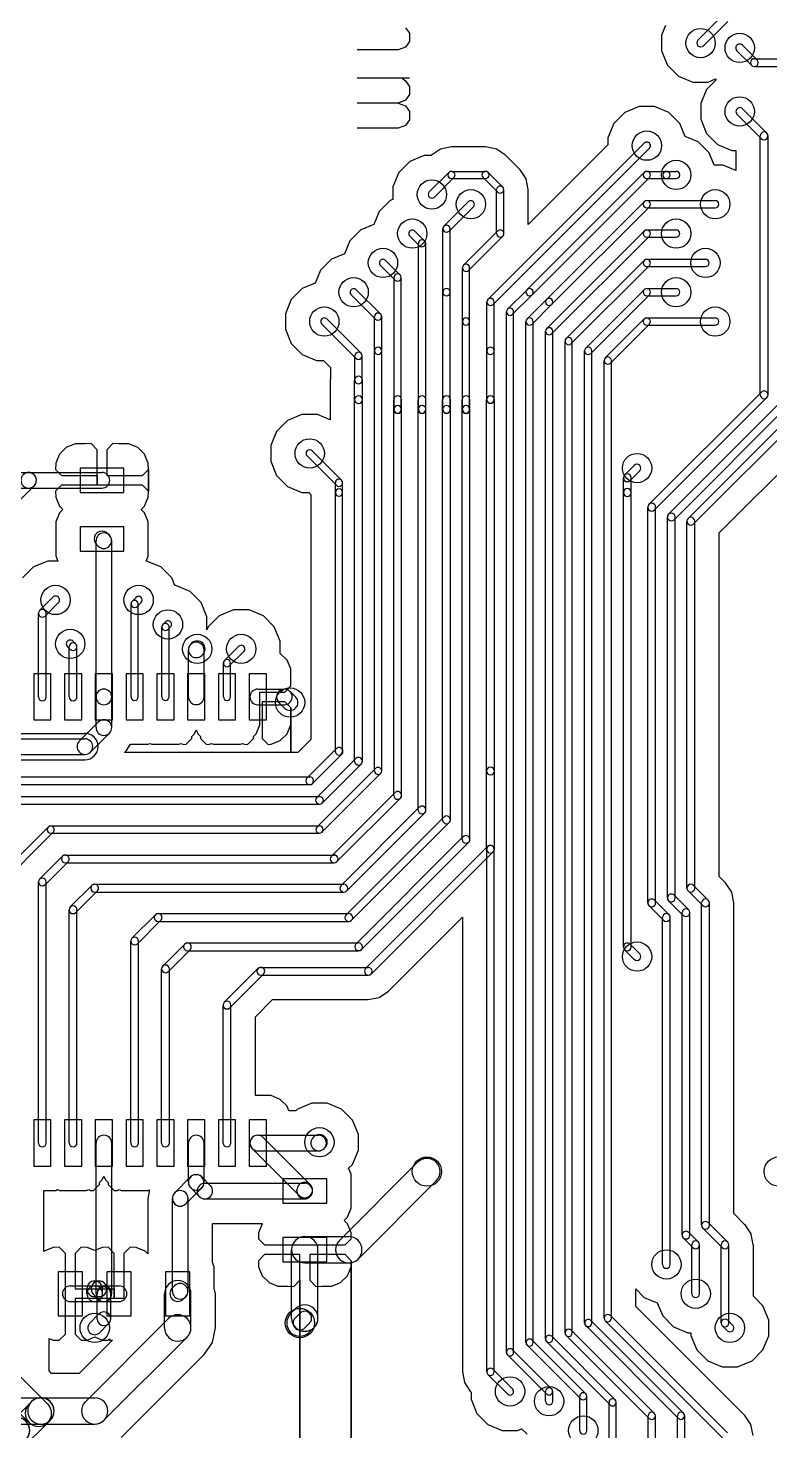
# Model space of a CAD drawing. Extents: x -29274 to 69862, y 24345 to 162744.
# Drawn here: x 7468 to 15060, y 36016 to 50374 of the extents above; entities that cross this region are included whole.
import ezdxf

# ---------------------------------------------------------------- set-up
doc = ezdxf.new("R2010")
doc.units = 0
doc.layers.add('BLACK', color=1, linetype='CONTINUOUS')

msp = doc.modelspace()

# ---------------------------------------------------------------- linework, layer by layer
at = {"layer": 'BLACK'}
for p, q in [((13992, 50400), (13951, 50300)), ((13992, 50400), (13951, 50300)), ((14571, 50498), (14322, 50249)), ((14628, 50441), (14379, 50192)), ((11332, 50377), (11371, 50320)), ((11371, 50320), (11371, 50235)), ((13951, 50300), (13951, 50141)), ((13951, 50300), (13951, 50141)), ((11256, 50149), (10837, 50149)), ((11332, 50177), (11256, 50149)), ((11371, 50235), (11332, 50177)), ((13951, 50141), (14012, 49994)), ((13951, 50141), (14012, 49994)), ((14872, 49992), (14722, 50142)), ((14928, 50048), (14778, 50198)), ((14012, 49994), (14124, 49882)), ((14012, 49994), (14124, 49882)), ((14900, 50060), (15400, 50060)), ((14900, 49980), (15400, 49980)), ((10837, 49863), (11371, 49863)), ((11294, 49863), (11332, 49835)), ((11332, 49835), (11371, 49777)), ((14124, 49882), (14270, 49821)), ((14124, 49882), (14270, 49821)), ((14511, 49845), (14412, 49746)), ((14511, 49845), (14412, 49746)), ((14429, 49821), (14503, 49853)), ((14429, 49821), (14503, 49853)), ((14503, 49853), (14511, 49845)), ((14503, 49853), (14511, 49845)), ((11371, 49692), (11332, 49635)), ((11371, 49777), (11371, 49692)), ((14270, 49821), (14429, 49821)), ((14270, 49821), (14429, 49821)), ((14412, 49746), (14351, 49600)), ((14412, 49746), (14351, 49600)), ((11256, 49606), (10837, 49606)), ((11332, 49635), (11256, 49606)), ((11256, 49606), (11332, 49577)), ((11332, 49577), (11371, 49520)), ((13721, 49569), (13574, 49508)), ((13721, 49569), (13574, 49508)), ((13880, 49569), (13721, 49569)), ((13880, 49569), (13721, 49569)), ((14026, 49508), (13880, 49569)), ((14026, 49508), (13880, 49569)), ((14351, 49600), (14351, 49441)), ((14351, 49600), (14351, 49441)), ((15028, 49299), (14779, 49548)), ((11371, 49435), (11332, 49377)), ((11371, 49520), (11371, 49435)), ((13462, 49396), (13401, 49250)), ((13462, 49396), (13401, 49250)), ((13574, 49508), (13462, 49396)), ((13574, 49508), (13462, 49396)), ((14138, 49396), (14026, 49508)), ((14138, 49396), (14026, 49508)), ((14192, 49264), (14138, 49396)), ((14192, 49264), (14138, 49396)), ((14351, 49441), (14412, 49294)), ((14351, 49441), (14412, 49294)), ((14971, 49242), (14722, 49491)), ((11256, 49349), (10837, 49349)), ((11332, 49377), (11256, 49349)), ((13401, 49250), (13401, 49177)), ((13401, 49250), (13401, 49177)), ((14326, 49208), (14192, 49264)), ((14326, 49208), (14192, 49264)), ((14412, 49294), (14524, 49182)), ((14412, 49294), (14524, 49182)), ((14960, 46620), (14960, 49270)), ((15040, 46620), (15040, 49270)), ((11690, 49135), (11597, 49073)), ((11690, 49135), (11597, 49073)), ((11800, 49157), (11690, 49135)), ((11800, 49157), (11690, 49135)), ((12150, 49157), (11800, 49157)), ((12150, 49157), (11800, 49157)), ((12260, 49135), (12150, 49157)), ((12260, 49135), (12150, 49157)), ((12174, 47596), (13774, 49196)), ((12226, 47544), (13826, 49144)), ((12353, 49073), (12260, 49135)), ((12353, 49073), (12260, 49135)), ((13401, 49177), (12587, 48363)), ((13401, 49177), (12587, 48363)), ((14438, 49096), (14326, 49208)), ((14438, 49096), (14326, 49208)), ((14524, 49182), (14670, 49121)), ((14524, 49182), (14670, 49121)), ((14670, 49121), (14710, 49121)), ((14670, 49121), (14710, 49121)), ((14710, 49121), (14710, 48915)), ((14710, 49121), (14710, 48915)), ((11374, 49008), (11262, 48896)), ((11374, 49008), (11262, 48896)), ((11521, 49069), (11374, 49008)), ((11521, 49069), (11374, 49008)), ((11593, 49069), (11521, 49069)), ((11593, 49069), (11521, 49069)), ((11596, 49072), (11593, 49069)), ((11596, 49072), (11593, 49069)), ((11597, 49073), (11596, 49073)), ((11596, 49073), (11596, 49072)), ((11597, 49073), (11596, 49073)), ((11596, 49073), (11596, 49072)), ((12503, 48923), (12353, 49073)), ((12503, 48923), (12353, 49073)), ((14490, 48969), (14438, 49096)), ((14490, 48969), (14438, 49096)), ((14580, 48969), (14490, 48969)), ((14580, 48969), (14490, 48969)), ((14710, 48915), (14580, 48969)), ((14710, 48915), (14580, 48969)), ((11262, 48896), (11201, 48750)), ((11262, 48896), (11201, 48750)), ((11574, 48696), (11774, 48896)), ((11626, 48644), (11826, 48844)), ((11800, 48907), (12150, 48907)), ((11800, 48833), (12150, 48833)), ((12124, 48844), (12274, 48694)), ((12176, 48896), (12326, 48746)), ((12565, 48830), (12503, 48923)), ((12565, 48830), (12503, 48923)), ((12587, 48720), (12565, 48830)), ((12587, 48720), (12565, 48830)), ((13773, 48896), (12574, 47697)), ((13826, 48843), (12627, 47644)), ((13800, 48907), (14000, 48907)), ((13800, 48833), (14000, 48833)), ((14000, 48907), (14100, 48907)), ((14000, 48833), (14100, 48833)), ((11201, 48750), (11201, 48620)), ((11201, 48750), (11201, 48620)), ((12263, 48270), (12263, 48720)), ((12337, 48270), (12337, 48720)), ((12587, 48363), (12587, 48720)), ((12587, 48363), (12587, 48720)), ((11174, 48608), (11062, 48496)), ((11174, 48608), (11062, 48496)), ((11201, 48620), (11174, 48608)), ((11201, 48620), (11174, 48608)), ((11724, 48347), (11973, 48596)), ((11777, 48294), (12026, 48543)), ((13774, 48596), (12774, 47596)), ((13826, 48544), (12826, 47544)), ((13800, 48607), (14500, 48607)), ((13800, 48533), (14500, 48533)), ((11062, 48496), (11006, 48363)), ((11062, 48496), (11006, 48363)), ((10874, 48308), (10762, 48196)), ((10874, 48308), (10762, 48196)), ((11006, 48363), (10874, 48308)), ((11006, 48363), (10874, 48308)), ((11473, 48144), (11374, 48243)), ((11526, 48197), (11427, 48296)), ((11713, 47670), (11713, 48320)), ((11787, 47670), (11787, 48320)), ((11924, 47947), (12273, 48296)), ((11977, 47894), (12326, 48243)), ((13774, 48296), (12774, 47296)), ((13826, 48244), (12826, 47244)), ((13800, 48307), (14100, 48307)), ((10762, 48196), (10706, 48063)), ((10762, 48196), (10706, 48063)), ((11463, 46470), (11463, 48170)), ((11537, 46470), (11537, 48170)), ((13800, 48233), (14100, 48233)), ((10574, 48008), (10462, 47896)), ((10574, 48008), (10462, 47896)), ((10706, 48063), (10574, 48008)), ((10706, 48063), (10574, 48008)), ((11276, 47846), (11126, 47996)), ((13773, 47996), (12974, 47197)), ((13800, 48007), (14400, 48007)), ((10462, 47896), (10406, 47763)), ((10462, 47896), (10406, 47763)), ((11224, 47794), (11074, 47944)), ((11213, 46470), (11213, 47820)), ((11287, 46470), (11287, 47820)), ((11913, 47370), (11913, 47920)), ((11987, 47370), (11987, 47920)), ((13826, 47943), (13027, 47144)), ((13800, 47933), (14400, 47933)), ((10274, 47708), (10162, 47596)), ((10274, 47708), (10162, 47596)), ((10406, 47763), (10274, 47708)), ((10406, 47763), (10274, 47708)), ((11076, 47447), (10827, 47696)), ((11713, 46470), (11713, 47670)), ((11787, 46470), (11787, 47670)), ((12374, 47496), (12574, 47696)), ((13774, 47696), (13174, 47096)), ((13800, 47707), (14100, 47707)), ((10162, 47596), (10101, 47450)), ((10162, 47596), (10101, 47450)), ((11023, 47394), (10774, 47643)), ((12163, 47070), (12163, 47570)), ((12237, 47070), (12237, 47570)), ((12426, 47444), (12626, 47644)), ((12774, 47596), (12574, 47396)), ((12826, 47544), (12626, 47344)), ((13826, 47644), (13226, 47044)), ((13800, 47633), (14100, 47633)), ((10101, 47450), (10101, 47291)), ((10101, 47450), (10101, 47291)), ((10876, 47047), (10527, 47396)), ((11013, 47070), (11013, 47420)), ((11087, 47070), (11087, 47420)), ((12363, 36820), (12363, 47470)), ((12437, 36820), (12437, 47470)), ((13773, 47396), (13374, 46997)), ((13800, 47407), (14500, 47407)), ((10101, 47291), (10162, 47144)), ((10101, 47291), (10162, 47144)), ((10823, 46994), (10474, 47343)), ((11913, 46470), (11913, 47370)), ((11987, 46470), (11987, 47370)), ((12563, 36920), (12563, 47370)), ((12637, 36920), (12637, 47370)), ((12763, 36958), (12763, 47270)), ((12837, 36958), (12837, 47270)), ((13826, 47343), (13427, 46944)), ((13800, 47333), (14500, 47333)), ((10162, 47144), (10274, 47032)), ((10162, 47144), (10274, 47032)), ((12963, 37020), (12963, 47170)), ((13037, 37020), (13037, 47170)), ((10274, 47032), (10420, 46971)), ((10274, 47032), (10420, 46971)), ((10420, 46971), (10493, 46971)), ((10420, 46971), (10493, 46971)), ((10493, 46971), (10563, 46901)), ((10493, 46971), (10563, 46901)), ((10813, 46770), (10813, 47020)), ((10887, 46770), (10887, 47020)), ((11013, 42770), (11013, 47070)), ((11087, 42770), (11087, 47070)), ((12163, 46570), (12163, 47070)), ((12237, 46570), (12237, 47070)), ((13163, 37120), (13163, 47070)), ((13237, 37120), (13237, 47070)), ((13363, 37170), (13363, 46970)), ((13437, 37170), (13437, 46970)), ((10563, 46901), (10563, 46786)), ((10563, 46901), (10563, 46786)), ((10563, 46786), (10560, 46770)), ((10563, 46786), (10560, 46770)), ((10560, 46770), (10560, 46570)), ((10560, 46770), (10560, 46570)), ((10810, 46570), (10810, 46770)), ((10890, 46570), (10890, 46770)), ((10560, 46570), (10560, 46365)), ((10560, 46570), (10560, 46365)), ((10810, 42870), (10810, 46570)), ((10890, 42870), (10890, 46570)), ((11210, 46470), (11210, 46570)), ((11290, 46470), (11290, 46570)), ((11460, 46470), (11460, 46570)), ((11540, 46470), (11540, 46570)), ((11710, 46470), (11710, 46570)), ((11790, 46470), (11790, 46570)), ((11910, 46470), (11910, 46570)), ((11990, 46470), (11990, 46570)), ((12160, 42770), (12160, 46570)), ((12240, 42770), (12240, 46570)), ((13822, 45498), (14972, 46648)), ((13878, 45442), (15028, 46592)), ((14022, 45399), (15221, 46598)), ((14079, 45342), (15278, 46541)), ((15421, 46554), (14222, 45355)), ((10271, 46419), (10124, 46358)), ((10271, 46419), (10124, 46358)), ((10430, 46419), (10271, 46419)), ((10430, 46419), (10271, 46419)), ((10560, 46365), (10430, 46419)), ((10560, 46365), (10430, 46419)), ((11210, 42520), (11210, 46470)), ((11290, 42520), (11290, 46470)), ((11460, 42370), (11460, 46470)), ((11540, 42370), (11540, 46470)), ((11710, 42270), (11710, 46470)), ((11790, 42270), (11790, 46470)), ((11910, 42070), (11910, 46470)), ((11990, 42070), (11990, 46470)), ((15478, 46497), (14279, 45298)), ((10012, 46246), (9951, 46100)), ((10012, 46246), (9951, 46100)), ((10124, 46358), (10012, 46246)), ((10124, 46358), (10012, 46246)), ((14540, 45206), (15655, 46321)), ((14540, 45206), (15655, 46321)), ((7950, 46119), (7859, 46081)), ((7950, 46119), (7859, 46081)), ((8049, 46119), (7950, 46119)), ((8049, 46119), (7950, 46119)), ((8113, 46120), (8049, 46119)), ((8113, 46120), (8049, 46119)), ((8175, 46058), (8113, 46120)), ((8175, 46058), (8113, 46120)), ((8337, 46120), (8275, 46058)), ((8337, 46120), (8275, 46058)), ((8401, 46119), (8337, 46120)), ((8401, 46119), (8337, 46120)), ((8500, 46119), (8401, 46119)), ((8500, 46119), (8401, 46119)), ((8591, 46081), (8500, 46119)), ((8591, 46081), (8500, 46119)), ((9951, 46100), (9951, 45941)), ((9951, 46100), (9951, 45941)), ((7789, 46011), (7751, 45919)), ((7789, 46011), (7751, 45919)), ((7859, 46081), (7789, 46011)), ((7859, 46081), (7789, 46011)), ((8175, 45795), (8175, 46058)), ((8175, 45795), (8175, 46058)), ((8275, 46058), (8275, 45795)), ((8275, 46058), (8275, 45795)), ((8661, 46011), (8591, 46081)), ((8661, 46011), (8591, 46081)), ((8699, 45919), (8661, 46011)), ((8699, 45919), (8661, 46011)), ((10324, 45994), (10624, 45694)), ((10376, 46046), (10676, 45746)), ((7100, 45825), (7474, 45825)), ((7475, 45825), (8225, 45825)), ((7751, 45919), (7750, 45857)), ((7751, 45919), (7750, 45857)), ((7750, 45857), (7812, 45795)), ((7750, 45857), (7812, 45795)), ((8450, 45870), (8000, 45870)), ((8000, 45870), (8000, 45620)), ((8450, 45620), (8450, 45870)), ((8638, 45795), (8700, 45857)), ((8638, 45795), (8700, 45857)), ((8700, 45857), (8699, 45919)), ((8700, 45857), (8699, 45919)), ((8700, 45633), (8700, 45857)), ((8700, 45857), (8700, 45633)), ((8700, 45633), (8700, 45857)), ((8700, 45857), (8700, 45633)), ((9951, 45941), (10012, 45794)), ((9951, 45941), (10012, 45794)), ((13671, 45898), (13572, 45799)), ((13728, 45841), (13629, 45742)), ((7100, 45665), (7474, 45665)), ((7356, 45513), (7531, 45688)), ((7475, 45665), (8225, 45665)), ((7812, 45695), (7750, 45633)), ((7812, 45695), (7750, 45633)), ((7812, 45795), (8175, 45795)), ((7812, 45795), (8175, 45795)), ((8125, 45695), (7812, 45695)), ((8125, 45695), (7812, 45695)), ((8175, 45695), (8125, 45695)), ((8175, 45695), (8125, 45695)), ((8175, 45695), (8175, 45795)), ((8175, 45795), (8175, 45695)), ((8175, 45695), (8175, 45795)), ((8175, 45795), (8175, 45695)), ((8275, 45695), (8175, 45695)), ((8275, 45695), (8175, 45695)), ((8275, 45795), (8638, 45795)), ((8275, 45795), (8638, 45795)), ((8325, 45695), (8275, 45695)), ((8325, 45695), (8275, 45695)), ((8638, 45695), (8325, 45695)), ((8638, 45695), (8325, 45695)), ((8700, 45633), (8638, 45695)), ((8700, 45633), (8638, 45695)), ((10012, 45794), (10124, 45682)), ((10012, 45794), (10124, 45682)), ((10124, 45682), (10270, 45621)), ((10124, 45682), (10270, 45621)), ((10613, 45620), (10613, 45720)), ((10687, 45620), (10687, 45720)), ((13560, 45620), (13560, 45770)), ((13640, 45620), (13640, 45770)), ((7750, 45633), (7751, 45571)), ((7750, 45633), (7751, 45571)), ((7751, 45571), (7789, 45479)), ((7751, 45571), (7789, 45479)), ((8000, 45620), (8450, 45620)), ((8661, 45479), (8699, 45571)), ((8661, 45479), (8699, 45571)), ((8699, 45571), (8700, 45633)), ((8699, 45571), (8700, 45633)), ((10270, 45621), (10343, 45621)), ((10270, 45621), (10343, 45621)), ((10343, 45621), (10363, 45601)), ((10343, 45621), (10363, 45601)), ((10363, 45601), (10363, 43093)), ((10363, 45601), (10363, 43093)), ((10613, 42970), (10613, 45620)), ((10687, 42970), (10687, 45620)), ((13560, 40970), (13560, 45620)), ((13640, 40970), (13640, 45620)), ((7789, 45411), (7751, 45320)), ((7789, 45411), (7751, 45320)), ((7789, 45479), (7823, 45445)), ((7789, 45479), (7823, 45445)), ((7823, 45445), (7789, 45411)), ((7823, 45445), (7789, 45411)), ((8627, 45445), (8661, 45479)), ((8627, 45445), (8661, 45479)), ((8661, 45411), (8627, 45445)), ((8661, 45411), (8627, 45445)), ((8699, 45319), (8661, 45411)), ((8699, 45319), (8661, 45411)), ((13810, 41420), (13810, 45470)), ((13890, 41420), (13890, 45470)), ((7751, 45320), (7751, 45221)), ((7751, 45320), (7751, 45221)), ((8450, 45270), (8000, 45270)), ((8000, 45270), (8000, 45020)), ((8450, 45020), (8450, 45270)), ((8699, 45069), (8699, 45319)), ((8699, 45069), (8699, 45319)), ((14010, 41470), (14010, 45370)), ((14090, 41470), (14090, 45370)), ((14210, 41570), (14210, 45326)), ((14290, 41570), (14290, 45326)), ((7751, 45221), (7751, 44971)), ((7751, 45221), (7751, 44971)), ((8164, 43528), (8164, 45126)), ((8187, 45070), (8168, 45089)), ((8300, 45183), (8281, 45202)), ((8324, 43528), (8324, 45126)), ((14540, 41690), (14540, 45206)), ((14540, 41690), (14540, 45206)), ((7751, 44971), (7772, 44919)), ((7751, 44971), (7772, 44919)), ((8000, 45020), (8450, 45020)), ((8677, 44919), (8699, 44970)), ((8677, 44919), (8699, 44970)), ((8699, 44970), (8699, 45069)), ((8699, 44970), (8699, 45069)), ((7524, 44858), (7412, 44746)), ((7524, 44858), (7412, 44746)), ((7671, 44919), (7524, 44858)), ((7671, 44919), (7524, 44858)), ((7772, 44919), (7671, 44919)), ((7772, 44919), (7671, 44919)), ((8680, 44919), (8677, 44919)), ((8680, 44919), (8677, 44919)), ((8826, 44858), (8680, 44919)), ((8826, 44858), (8680, 44919)), ((8938, 44746), (8826, 44858)), ((8938, 44746), (8826, 44858)), ((8969, 44669), (8938, 44746)), ((8969, 44669), (8938, 44746)), ((8980, 44669), (8969, 44669)), ((8980, 44669), (8969, 44669)), ((9126, 44608), (8980, 44669)), ((9126, 44608), (8980, 44669)), ((7586, 44412), (7722, 44548)), ((8573, 44546), (8533, 44506)), ((9238, 44496), (9126, 44608)), ((9238, 44496), (9126, 44608)), ((7574, 43528), (7574, 44384)), ((7642, 44356), (7778, 44492)), ((7654, 43528), (7654, 44384)), ((8522, 43529), (8522, 44479)), ((8625, 44494), (8585, 44454)), ((8596, 43529), (8596, 44479)), ((9299, 44349), (9238, 44496)), ((9299, 44349), (9238, 44496)), ((9571, 44419), (9424, 44358)), ((9571, 44419), (9424, 44358)), ((9730, 44419), (9571, 44419)), ((9730, 44419), (9571, 44419)), ((9876, 44358), (9730, 44419)), ((9876, 44358), (9730, 44419)), ((8837, 43528), (8837, 44244)), ((8848, 44270), (8874, 44296)), ((8900, 44218), (8926, 44244)), ((8911, 43528), (8911, 44244)), ((9299, 44215), (9299, 44349)), ((9299, 44215), (9299, 44349)), ((9312, 44246), (9299, 44215)), ((9312, 44246), (9299, 44215)), ((9424, 44358), (9312, 44246)), ((9424, 44358), (9312, 44246)), ((9988, 44246), (9876, 44358)), ((9988, 44246), (9876, 44358)), ((10049, 44099), (9988, 44246)), ((10049, 44099), (9988, 44246)), ((7956, 44070), (7928, 44098)), ((10049, 43974), (10049, 44099)), ((10049, 43974), (10049, 44099)), ((7900, 44014), (7872, 44042)), ((7889, 43529), (7889, 44041)), ((7969, 43529), (7969, 44041)), ((9109, 43529), (9109, 44009)), ((9142, 44077), (9132, 44067)), ((9256, 43963), (9246, 43953)), ((9269, 43529), (9269, 44009)), ((9478, 43900), (9624, 44046)), ((9530, 43848), (9676, 43994)), ((10118, 43905), (10049, 43974)), ((10118, 43905), (10049, 43974)), ((9467, 43528), (9467, 43874)), ((9541, 43528), (9541, 43874)), ((10156, 43814), (10118, 43905)), ((10156, 43814), (10118, 43905)), ((10156, 43715), (10156, 43814)), ((10156, 43715), (10156, 43814)), ((7702, 43764), (7526, 43764)), ((7526, 43764), (7526, 43292)), ((7702, 43292), (7702, 43764)), ((8017, 43764), (7841, 43764)), ((7841, 43764), (7841, 43292)), ((8017, 43292), (8017, 43764)), ((8332, 43764), (8156, 43764)), ((8156, 43764), (8156, 43292)), ((8332, 43292), (8332, 43764)), ((8647, 43764), (8471, 43764)), ((8471, 43764), (8471, 43292)), ((8647, 43292), (8647, 43764)), ((8962, 43764), (8786, 43764)), ((8786, 43764), (8786, 43292)), ((8962, 43292), (8962, 43764)), ((9277, 43764), (9101, 43764)), ((9101, 43764), (9101, 43292)), ((9277, 43292), (9277, 43764)), ((9592, 43764), (9416, 43764)), ((9416, 43764), (9416, 43292)), ((9592, 43292), (9592, 43764)), ((9907, 43764), (9731, 43764)), ((9731, 43764), (9731, 43292)), ((9907, 43292), (9907, 43764)), ((10157, 43640), (10156, 43715)), ((10157, 43640), (10156, 43715)), ((8164, 43214), (8164, 43528)), ((8324, 43214), (8324, 43528)), ((9819, 43608), (10091, 43608)), ((9841, 43341), (9841, 43578)), ((9841, 43578), (9863, 43578)), ((9841, 43341), (9841, 43578)), ((9841, 43578), (9863, 43578)), ((9863, 43578), (9919, 43578)), ((9863, 43578), (9919, 43578)), ((9919, 43578), (10095, 43578)), ((9919, 43578), (10095, 43578)), ((10095, 43578), (10157, 43640)), ((10095, 43578), (10157, 43640)), ((10207, 43527), (10149, 43585)), ((9819, 43448), (10091, 43448)), ((10095, 43478), (9863, 43478)), ((9863, 43478), (9863, 43104)), ((10095, 43478), (9863, 43478)), ((9863, 43478), (9863, 43104)), ((10093, 43413), (10035, 43471)), ((10157, 43416), (10095, 43478)), ((10157, 43416), (10095, 43478)), ((10156, 43341), (10157, 43416)), ((10156, 43341), (10157, 43416)), ((10157, 42960), (10157, 43416)), ((10157, 43416), (10157, 42960)), ((10157, 42960), (10157, 43416)), ((10157, 43416), (10157, 42960)), ((7526, 43292), (7702, 43292)), ((7841, 43292), (8017, 43292)), ((8187, 43270), (7994, 43077)), ((8156, 43292), (8332, 43292)), ((8471, 43292), (8647, 43292)), ((8786, 43292), (8962, 43292)), ((9101, 43292), (9277, 43292)), ((9416, 43292), (9592, 43292)), ((9731, 43292), (9907, 43292)), ((9803, 43151), (9841, 43242)), ((9803, 43151), (9841, 43242)), ((9841, 43242), (9841, 43341)), ((9841, 43242), (9841, 43341)), ((10118, 43151), (10156, 43242)), ((10118, 43151), (10156, 43242)), ((10156, 43242), (10156, 43341)), ((10156, 43242), (10156, 43341)), ((6250, 43155), (8050, 43155)), ((6600, 43100), (8050, 43100)), ((8300, 43157), (8107, 42964)), ((9083, 43042), (9145, 43104)), ((9083, 43042), (9145, 43104)), ((9145, 43123), (9173, 43151)), ((9145, 43123), (9173, 43151)), ((9145, 43104), (9145, 43123)), ((9145, 43104), (9145, 43123)), ((9173, 43151), (9189, 43190)), ((9173, 43151), (9189, 43190)), ((9189, 43190), (9205, 43151)), ((9189, 43190), (9205, 43151)), ((9205, 43151), (9233, 43123)), ((9205, 43151), (9233, 43123)), ((9233, 43123), (9233, 43104)), ((9233, 43123), (9233, 43104)), ((9233, 43104), (9295, 43042)), ((9233, 43104), (9295, 43042)), ((9713, 43042), (9775, 43104)), ((9713, 43042), (9775, 43104)), ((9775, 43123), (9803, 43151)), ((9775, 43123), (9803, 43151)), ((9775, 43104), (9775, 43123)), ((9775, 43104), (9775, 43123)), ((9863, 43104), (9925, 43042)), ((9863, 43104), (9925, 43042)), ((9956, 43043), (10048, 43081)), ((9956, 43043), (10048, 43081)), ((10048, 43081), (10118, 43151)), ((10048, 43081), (10118, 43151)), ((10363, 43093), (10230, 42960)), ((10363, 43093), (10230, 42960)), ((6600, 42940), (8050, 42940)), ((8456, 42960), (8477, 42980)), ((8456, 42960), (8477, 42980)), ((10157, 42960), (8456, 42960)), ((10157, 42960), (8456, 42960)), ((8477, 42981), (8518, 43043)), ((8477, 42981), (8518, 43043)), ((8477, 42980), (8477, 42981)), ((8477, 42980), (8477, 42981)), ((8518, 43043), (8519, 43043)), ((8518, 43043), (8519, 43043)), ((8519, 43043), (8520, 43043)), ((8519, 43043), (8520, 43043)), ((8520, 43043), (8696, 43043)), ((8520, 43043), (8696, 43043)), ((8696, 43043), (8716, 43052)), ((8696, 43043), (8716, 43052)), ((8716, 43052), (8736, 43043)), ((8716, 43052), (8736, 43043)), ((8736, 43043), (8835, 43043)), ((8736, 43043), (8835, 43043)), ((8835, 43043), (9011, 43043)), ((8835, 43043), (9011, 43043)), ((9011, 43043), (9031, 43052)), ((9011, 43043), (9031, 43052)), ((9031, 43052), (9052, 43043)), ((9031, 43052), (9052, 43043)), ((9052, 43043), (9083, 43042)), ((9052, 43043), (9083, 43042)), ((9295, 43042), (9326, 43043)), ((9295, 43042), (9326, 43043)), ((9326, 43043), (9346, 43052)), ((9326, 43043), (9346, 43052)), ((9346, 43052), (9366, 43043)), ((9346, 43052), (9366, 43043)), ((9366, 43043), (9465, 43043)), ((9366, 43043), (9465, 43043)), ((9465, 43043), (9641, 43043)), ((9465, 43043), (9641, 43043)), ((9641, 43043), (9661, 43052)), ((9641, 43043), (9661, 43052)), ((9661, 43052), (9682, 43043)), ((9661, 43052), (9682, 43043)), ((9682, 43043), (9713, 43042)), ((9682, 43043), (9713, 43042)), ((9925, 43042), (9956, 43043)), ((9925, 43042), (9956, 43043)), ((10230, 42960), (10157, 42960)), ((10230, 42960), (10157, 42960)), ((10322, 42698), (10622, 42998)), ((10378, 42642), (10678, 42942)), ((6250, 42885), (8050, 42885)), ((10422, 42499), (10821, 42898)), ((10424, 42196), (11024, 42796)), ((10479, 42442), (10878, 42841)), ((6400, 42710), (10350, 42710)), ((10476, 42144), (11076, 42744)), ((12160, 41970), (12160, 42770)), ((12240, 41970), (12240, 42770)), ((6400, 42630), (10350, 42630)), ((7200, 42510), (10450, 42510)), ((10572, 41899), (11221, 42548)), ((7200, 42430), (10450, 42430)), ((10629, 41842), (11278, 42491)), ((10672, 41599), (11471, 42398)), ((10722, 41298), (11722, 42298)), ((10729, 41542), (11528, 42341)), ((10778, 41242), (11778, 42242)), ((6958, 41480), (7674, 42196)), ((7010, 41428), (7726, 42144)), ((7700, 42207), (10450, 42207)), ((7700, 42133), (10450, 42133)), ((10822, 40999), (11921, 42098)), ((10879, 40942), (11978, 42041)), ((10922, 40749), (12171, 41998)), ((10979, 40692), (12228, 41941)), ((12163, 36620), (12163, 41970)), ((12237, 36620), (12237, 41970)), ((7586, 41663), (7821, 41898)), ((7643, 41606), (7878, 41841)), ((7850, 41910), (10600, 41910)), ((7850, 41830), (10600, 41830)), ((14605, 41625), (14540, 41690)), ((14605, 41625), (14540, 41690)), ((7574, 38962), (7574, 41634)), ((7654, 38962), (7654, 41634)), ((7900, 41378), (8121, 41599)), ((7957, 41321), (8178, 41542)), ((8150, 41610), (10700, 41610)), ((8150, 41530), (10700, 41530)), ((14228, 41348), (14078, 41498)), ((14222, 41542), (14372, 41392)), ((14278, 41598), (14428, 41448)), ((14668, 41531), (14605, 41625)), ((14668, 41531), (14605, 41625)), ((14690, 41420), (14668, 41531)), ((14690, 41420), (14668, 41531)), ((13972, 41242), (13822, 41392)), ((14028, 41298), (13878, 41448)), ((14172, 41292), (14022, 41442)), ((14360, 38120), (14360, 41420)), ((14440, 38120), (14440, 41420)), ((14690, 38240), (14690, 41420)), ((14690, 38240), (14690, 41420)), ((7889, 38963), (7889, 41349)), ((7969, 38963), (7969, 41349)), ((8531, 41058), (8771, 41298)), ((8587, 41002), (8827, 41242)), ((8800, 41310), (10750, 41310)), ((8800, 41230), (10750, 41230)), ((11155, 40515), (11913, 41273)), ((11155, 40515), (11913, 41273)), ((11913, 41273), (11913, 36620)), ((11913, 41273), (11913, 36620)), ((13960, 37720), (13960, 41270)), ((14040, 37720), (14040, 41270)), ((14160, 38020), (14160, 41320)), ((14240, 38020), (14240, 41320)), ((8519, 38963), (8519, 41029)), ((8599, 38963), (8599, 41029)), ((8846, 40773), (9071, 40998)), ((8903, 40716), (9128, 40941)), ((9100, 41010), (10850, 41010)), ((9100, 40930), (10850, 40930)), ((13671, 40842), (13572, 40941)), ((13728, 40899), (13629, 40998)), ((8834, 38962), (8834, 40744)), ((8914, 38962), (8914, 40744)), ((9476, 40403), (9821, 40748)), ((9533, 40346), (9878, 40691)), ((9850, 40760), (10950, 40760)), ((9850, 40680), (10950, 40680)), ((11061, 40452), (11155, 40515)), ((11061, 40452), (11155, 40515)), ((9464, 38962), (9464, 40374)), ((9544, 38962), (9544, 40374)), ((9794, 40254), (9970, 40430)), ((9794, 40254), (9970, 40430)), ((9970, 40430), (10950, 40430)), ((9970, 40430), (10950, 40430)), ((10950, 40430), (11061, 40452)), ((10950, 40430), (11061, 40452)), ((9794, 39447), (9794, 40254)), ((9794, 39447), (9794, 40254)), ((9858, 39447), (9794, 39447)), ((9858, 39447), (9794, 39447)), ((9957, 39447), (9858, 39447)), ((9957, 39447), (9858, 39447)), ((10048, 39409), (9957, 39447)), ((10048, 39409), (9957, 39447)), ((10118, 39339), (10048, 39409)), ((10118, 39339), (10048, 39409)), ((10371, 39369), (10224, 39308)), ((10371, 39369), (10224, 39308)), ((10530, 39369), (10371, 39369)), ((10530, 39369), (10371, 39369)), ((10676, 39308), (10530, 39369)), ((10676, 39308), (10530, 39369)), ((7702, 39198), (7526, 39198)), ((7526, 39198), (7526, 38726)), ((7702, 38726), (7702, 39198)), ((8017, 39198), (7841, 39198)), ((7841, 39198), (7841, 38726)), ((8017, 38726), (8017, 39198)), ((8332, 39198), (8156, 39198)), ((8156, 39198), (8156, 38726)), ((8332, 38726), (8332, 39198)), ((8647, 39198), (8471, 39198)), ((8471, 39198), (8471, 38726)), ((8647, 38726), (8647, 39198)), ((8962, 39198), (8786, 39198)), ((8786, 39198), (8786, 38726)), ((8962, 38726), (8962, 39198)), ((9277, 39198), (9101, 39198)), ((9101, 39198), (9101, 38726)), ((9277, 38726), (9277, 39198)), ((9592, 39198), (9416, 39198)), ((9416, 39198), (9416, 38726)), ((9592, 38726), (9592, 39198)), ((9907, 39198), (9731, 39198)), ((9731, 39198), (9731, 38726)), ((9907, 38726), (9907, 39198)), ((10137, 39292), (10118, 39339)), ((10137, 39292), (10118, 39339)), ((10208, 39292), (10137, 39292)), ((10208, 39292), (10137, 39292)), ((10224, 39308), (10208, 39292)), ((10224, 39308), (10208, 39292)), ((10788, 39196), (10676, 39308)), ((10788, 39196), (10676, 39308)), ((10849, 39049), (10788, 39196)), ((10849, 39049), (10788, 39196)), ((8164, 37420), (8164, 38962)), ((8324, 37420), (8324, 38962)), ((9109, 38560), (9109, 38962)), ((9269, 38560), (9269, 38962)), ((9819, 39042), (10441, 39042)), ((10356, 38538), (9875, 39019)), ((10386, 39019), (10393, 39026)), ((10499, 38906), (10506, 38913)), ((10849, 38890), (10849, 39049)), ((10849, 38890), (10849, 39049)), ((10243, 38425), (9762, 38906)), ((9819, 38882), (10441, 38882)), ((10788, 38744), (10849, 38890)), ((10788, 38744), (10849, 38890)), ((7526, 38726), (7702, 38726)), ((7841, 38726), (8017, 38726)), ((8156, 38726), (8332, 38726)), ((8228, 38585), (8244, 38624)), ((8228, 38585), (8244, 38624)), ((8244, 38624), (8260, 38585)), ((8244, 38624), (8260, 38585)), ((8471, 38726), (8647, 38726)), ((8786, 38726), (8962, 38726)), ((9101, 38726), (9277, 38726)), ((9416, 38726), (9592, 38726)), ((9731, 38726), (9907, 38726)), ((11454, 38765), (10655, 37966)), ((10748, 38705), (10788, 38744)), ((10748, 38705), (10788, 38744)), ((10774, 38644), (10748, 38705)), ((10774, 38644), (10748, 38705)), ((10774, 38394), (10774, 38644)), ((10774, 38394), (10774, 38644)), ((7751, 38477), (7771, 38486)), ((7751, 38477), (7771, 38486)), ((7771, 38486), (7791, 38477)), ((7771, 38486), (7791, 38477)), ((8066, 38477), (8086, 38486)), ((8066, 38477), (8086, 38486)), ((8086, 38486), (8107, 38477)), ((8086, 38486), (8107, 38477)), ((8138, 38476), (8200, 38538)), ((8138, 38476), (8200, 38538)), ((8200, 38557), (8228, 38585)), ((8200, 38557), (8228, 38585)), ((8200, 38538), (8200, 38557)), ((8200, 38538), (8200, 38557)), ((8260, 38585), (8288, 38557)), ((8260, 38585), (8288, 38557)), ((8288, 38557), (8288, 38538)), ((8288, 38557), (8288, 38538)), ((8288, 38538), (8350, 38476)), ((8288, 38538), (8350, 38476)), ((8381, 38477), (8401, 38486)), ((8381, 38477), (8401, 38486)), ((8401, 38486), (8421, 38477)), ((8401, 38486), (8421, 38477)), ((8712, 38484), (8695, 38395)), ((8712, 38484), (8695, 38395)), ((8696, 38477), (8712, 38484)), ((8696, 38477), (8712, 38484)), ((9132, 38615), (8969, 38452)), ((9245, 38502), (9082, 38339)), ((9220, 38415), (9133, 38502)), ((9333, 38528), (9246, 38615)), ((9278, 38550), (10300, 38550)), ((10525, 38595), (10075, 38595)), ((10075, 38595), (10075, 38345)), ((10220, 38471), (10220, 38481)), ((10380, 38471), (10380, 38481)), ((10525, 38345), (10525, 38595)), ((11645, 38574), (10846, 37775)), ((7630, 37852), (7630, 38477)), ((7630, 38477), (7751, 38477)), ((7630, 37852), (7630, 38477)), ((7630, 38477), (7751, 38477)), ((7791, 38477), (7890, 38477)), ((7791, 38477), (7890, 38477)), ((7890, 38477), (8066, 38477)), ((7890, 38477), (8066, 38477)), ((8107, 38477), (8138, 38476)), ((8107, 38477), (8138, 38476)), ((8350, 38476), (8381, 38477)), ((8350, 38476), (8381, 38477)), ((8421, 38477), (8520, 38477)), ((8421, 38477), (8520, 38477)), ((8520, 38477), (8696, 38477)), ((8520, 38477), (8696, 38477)), ((8695, 38395), (8695, 37827)), ((8695, 38395), (8695, 37827)), ((8945, 37445), (8945, 38395)), ((9105, 37445), (9105, 38395)), ((9278, 38390), (10300, 38390)), ((10075, 38345), (10525, 38345)), ((10774, 38295), (10774, 38394)), ((10774, 38295), (10774, 38394)), ((10702, 38170), (10736, 38204)), ((10702, 38170), (10736, 38204)), ((10736, 38204), (10774, 38295)), ((10736, 38204), (10774, 38295)), ((14804, 38126), (14690, 38240)), ((14804, 38126), (14690, 38240)), ((9355, 37740), (9355, 38140)), ((9355, 38140), (9868, 38140)), ((9355, 37740), (9355, 38140)), ((9355, 38140), (9868, 38140)), ((9864, 38136), (9826, 38044)), ((9864, 38136), (9826, 38044)), ((9868, 38140), (9864, 38136)), ((9868, 38140), (9864, 38136)), ((10736, 38136), (10702, 38170)), ((10736, 38136), (10702, 38170)), ((10774, 38044), (10736, 38136)), ((10774, 38044), (10736, 38136)), ((14372, 38091), (14571, 37892)), ((14429, 38148), (14628, 37949)), ((14805, 38125), (14804, 38126)), ((14805, 38125), (14804, 38126)), ((14867, 38032), (14805, 38125)), ((14867, 38032), (14805, 38125)), ((9826, 38044), (9825, 37982)), ((9826, 38044), (9825, 37982)), ((9825, 37982), (9887, 37920)), ((9825, 37982), (9887, 37920)), ((9887, 37920), (10200, 37920)), ((9887, 37920), (10200, 37920)), ((10525, 37995), (10075, 37995)), ((10075, 37995), (10075, 37745)), ((10200, 37920), (10250, 37920)), ((10200, 37920), (10250, 37920)), ((10250, 37920), (10350, 37920)), ((10250, 37920), (10350, 37920)), ((10300, 38005), (10750, 38005)), ((10350, 37920), (10400, 37920)), ((10350, 37920), (10400, 37920)), ((10400, 37920), (10713, 37920)), ((10400, 37920), (10713, 37920)), ((10525, 37745), (10525, 37995)), ((10713, 37920), (10775, 37982)), ((10713, 37920), (10775, 37982)), ((10775, 37982), (10774, 38044)), ((10775, 37982), (10774, 38044)), ((14271, 37892), (14172, 37991)), ((14328, 37949), (14229, 38048)), ((14260, 37420), (14260, 37920)), ((14340, 37420), (14340, 37920)), ((14560, 37120), (14560, 37920)), ((14640, 37120), (14640, 37920)), ((14868, 38031), (14867, 38032)), ((14868, 38031), (14867, 38032)), ((14889, 37921), (14868, 38031)), ((14889, 37921), (14868, 38031)), ((14890, 37920), (14889, 37921)), ((14890, 37920), (14889, 37921)), ((14890, 37394), (14890, 37920)), ((14890, 37394), (14890, 37920)), ((7634, 37856), (7630, 37852)), ((7634, 37856), (7630, 37852)), ((7726, 37894), (7634, 37856)), ((7726, 37894), (7634, 37856)), ((7788, 37895), (7726, 37894)), ((7788, 37895), (7726, 37894)), ((7850, 37833), (7788, 37895)), ((7850, 37833), (7788, 37895)), ((7850, 37520), (7850, 37833)), ((7850, 37520), (7850, 37833)), ((8012, 37895), (7950, 37833)), ((8012, 37895), (7950, 37833)), ((7950, 37833), (7950, 37470)), ((7950, 37833), (7950, 37470)), ((8074, 37894), (8012, 37895)), ((8074, 37894), (8012, 37895)), ((8150, 37863), (8074, 37894)), ((8150, 37863), (8074, 37894)), ((8226, 37894), (8150, 37863)), ((8226, 37894), (8150, 37863)), ((8288, 37895), (8226, 37894)), ((8288, 37895), (8226, 37894)), ((8350, 37833), (8288, 37895)), ((8350, 37833), (8288, 37895)), ((8350, 37470), (8350, 37833)), ((8350, 37470), (8350, 37833)), ((8512, 37895), (8450, 37833)), ((8512, 37895), (8450, 37833)), ((8450, 37833), (8450, 37520)), ((8450, 37833), (8450, 37520)), ((8574, 37894), (8512, 37895)), ((8574, 37894), (8512, 37895)), ((8666, 37856), (8574, 37894)), ((8666, 37856), (8574, 37894)), ((8695, 37827), (8666, 37856)), ((8695, 37827), (8666, 37856)), ((9887, 37820), (9825, 37758)), ((9887, 37820), (9825, 37758)), ((10250, 37820), (9887, 37820)), ((10250, 37820), (9887, 37820)), ((10165, 37170), (10165, 37870)), ((10250, 37557), (10250, 37820)), ((10250, 37557), (10250, 37820)), ((10713, 37820), (10350, 37820)), ((10350, 37820), (10350, 37557)), ((10713, 37820), (10350, 37820)), ((10350, 37820), (10350, 37557)), ((10435, 37170), (10435, 37870)), ((10775, 37758), (10713, 37820)), ((10775, 37758), (10713, 37820)), ((7775, 37645), (7775, 37195)), ((8025, 37645), (7775, 37645)), ((8025, 37195), (8025, 37645)), ((8525, 37645), (8275, 37645)), ((8275, 37645), (8275, 37195)), ((8525, 37195), (8525, 37645)), ((9125, 37645), (8875, 37645)), ((8875, 37645), (8875, 37195)), ((9125, 37195), (9125, 37645)), ((9374, 37694), (9355, 37740)), ((9374, 37694), (9355, 37740)), ((9374, 37476), (9374, 37694)), ((9374, 37476), (9374, 37694)), ((9825, 37758), (9826, 37696)), ((9825, 37758), (9826, 37696)), ((9826, 37696), (9864, 37604)), ((9826, 37696), (9864, 37604)), ((10075, 37745), (10525, 37745)), ((10300, 37735), (10750, 37735)), ((10736, 37604), (10774, 37696)), ((10736, 37604), (10774, 37696)), ((10774, 37696), (10775, 37758)), ((10774, 37696), (10775, 37758)), ((10775, 35010), (10775, 37758)), ((10775, 37758), (10775, 35010)), ((10775, 35010), (10775, 37758)), ((10775, 37758), (10775, 35010)), ((7850, 37470), (7850, 37520)), ((7850, 37470), (7850, 37520)), ((7900, 37500), (8150, 37500)), ((8150, 37550), (8194, 37550)), ((8150, 37500), (8400, 37500)), ((8300, 37477), (8251, 37526)), ((8450, 37520), (8450, 37470)), ((8450, 37520), (8450, 37470)), ((8967, 37502), (8943, 37478)), ((9385, 37420), (9374, 37476)), ((9385, 37420), (9374, 37476)), ((9864, 37604), (9934, 37534)), ((9864, 37604), (9934, 37534)), ((9934, 37534), (10025, 37496)), ((9934, 37534), (10025, 37496)), ((10025, 37496), (10124, 37496)), ((10025, 37496), (10124, 37496)), ((10124, 37496), (10188, 37495)), ((10124, 37496), (10188, 37495)), ((10188, 37495), (10250, 37557)), ((10188, 37495), (10250, 37557)), ((10250, 35010), (10250, 37557)), ((10250, 37557), (10250, 35010)), ((10250, 35010), (10250, 37557)), ((10250, 37557), (10250, 35010)), ((10350, 37557), (10412, 37495)), ((10350, 37557), (10412, 37495)), ((10412, 37495), (10476, 37496)), ((10412, 37495), (10476, 37496)), ((10476, 37496), (10575, 37496)), ((10476, 37496), (10575, 37496)), ((10575, 37496), (10666, 37534)), ((10575, 37496), (10666, 37534)), ((10666, 37534), (10736, 37604)), ((10666, 37534), (10736, 37604)), ((7850, 37370), (7850, 37470)), ((7850, 37370), (7850, 37470)), ((7850, 37320), (7850, 37370)), ((7850, 37320), (7850, 37370)), ((7900, 37340), (8150, 37340)), ((7950, 37470), (8087, 37470)), ((7950, 37470), (8087, 37470)), ((8087, 37370), (7950, 37370)), ((7950, 37370), (7950, 37007)), ((8087, 37370), (7950, 37370)), ((7950, 37370), (7950, 37007)), ((8070, 37420), (8070, 37470)), ((8087, 37470), (8213, 37470)), ((8087, 37470), (8213, 37470)), ((8213, 37370), (8087, 37370)), ((8213, 37370), (8087, 37370)), ((8187, 37364), (8138, 37413)), ((8150, 37390), (8194, 37390)), ((8150, 37340), (8400, 37340)), ((8174, 37164), (8174, 37420)), ((8213, 37470), (8350, 37470)), ((8213, 37470), (8350, 37470)), ((8300, 37370), (8213, 37370)), ((8300, 37370), (8213, 37370)), ((8230, 37420), (8230, 37470)), ((8350, 37370), (8300, 37370)), ((8350, 37370), (8300, 37370)), ((8314, 37164), (8314, 37420)), ((8350, 37370), (8350, 37470)), ((8350, 37470), (8350, 37370)), ((8350, 37370), (8350, 37470)), ((8350, 37470), (8350, 37370)), ((8450, 37370), (8350, 37370)), ((8450, 37370), (8350, 37370)), ((8450, 37470), (8450, 37370)), ((8450, 37470), (8450, 37370)), ((8865, 37070), (8865, 37420)), ((9081, 37388), (9057, 37364)), ((9135, 37070), (9135, 37420)), ((9385, 37070), (9385, 37420)), ((9385, 37070), (9385, 37420)), ((13687, 37289), (13687, 37469)), ((13687, 37469), (13774, 37382)), ((13687, 37289), (13687, 37469)), ((13687, 37469), (13774, 37382)), ((13774, 37382), (13907, 37327)), ((13774, 37382), (13907, 37327)), ((14988, 37296), (14890, 37394)), ((14988, 37296), (14890, 37394)), ((7775, 37195), (8025, 37195)), ((7850, 37007), (7850, 37320)), ((7850, 37007), (7850, 37320)), ((8101, 37120), (8194, 37213)), ((8275, 37195), (8525, 37195)), ((8875, 37195), (9125, 37195)), ((10204, 37265), (10155, 37216)), ((10201, 37170), (10250, 37219)), ((13427, 37196), (14626, 35997)), ((14803, 36173), (13687, 37289)), ((14803, 36173), (13687, 37289)), ((13907, 37327), (13962, 37194)), ((13907, 37327), (13962, 37194)), ((13962, 37194), (14074, 37082)), ((13962, 37194), (14074, 37082)), ((15049, 37149), (14988, 37296)), ((15049, 37149), (14988, 37296)), ((8905, 37165), (8055, 36315)), ((8200, 37021), (8293, 37114)), ((9356, 36923), (9385, 37070)), ((9356, 36923), (9385, 37070)), ((10300, 37071), (10349, 37120)), ((10395, 37074), (10346, 37025)), ((13026, 37046), (13876, 36196)), ((14123, 36144), (13174, 37093)), ((14176, 36197), (13227, 37146)), ((13374, 37143), (14573, 35944)), ((14074, 37082), (14220, 37021)), ((14074, 37082), (14220, 37021)), ((14572, 37091), (14621, 37042)), ((14629, 37148), (14678, 37099)), ((15049, 36990), (15049, 37149)), ((15049, 36990), (15049, 37149)), ((7685, 36630), (7685, 36963)), ((7685, 36963), (7726, 36946)), ((7685, 36630), (7685, 36963)), ((7685, 36963), (7726, 36946)), ((7726, 36946), (7788, 36945)), ((7726, 36946), (7788, 36945)), ((7788, 36945), (7850, 37007)), ((7788, 36945), (7850, 37007)), ((7950, 37007), (8012, 36945)), ((7950, 37007), (8012, 36945)), ((8331, 36945), (7991, 36605)), ((8331, 36945), (7991, 36605)), ((8012, 36945), (8074, 36946)), ((8012, 36945), (8074, 36946)), ((8074, 36946), (8150, 36978)), ((8074, 36946), (8150, 36978)), ((8150, 36978), (8226, 36946)), ((8150, 36978), (8226, 36946)), ((8226, 36946), (8288, 36945)), ((8226, 36946), (8288, 36945)), ((9095, 36975), (8245, 36125)), ((8288, 36945), (8300, 36957)), ((8288, 36945), (8300, 36957)), ((8300, 36957), (8300, 36945)), ((8300, 36957), (8300, 36945)), ((8300, 36945), (8331, 36945)), ((8300, 36945), (8331, 36945)), ((9272, 36798), (9356, 36922)), ((9272, 36798), (9356, 36922)), ((9356, 36922), (9356, 36923)), ((9356, 36922), (9356, 36923)), ((12627, 36946), (13176, 36397)), ((13423, 36282), (12774, 36931)), ((13476, 36335), (12827, 36984)), ((12974, 36994), (13824, 36144)), ((14220, 37021), (14251, 37021)), ((14220, 37021), (14251, 37021)), ((14251, 37021), (14251, 36991)), ((14251, 37021), (14251, 36991)), ((14251, 36991), (14312, 36844)), ((14251, 36991), (14312, 36844)), ((14988, 36844), (15049, 36990)), ((14988, 36844), (15049, 36990)), ((8422, 35948), (9272, 36798)), ((8422, 35948), (9272, 36798)), ((12773, 36394), (12374, 36793)), ((12826, 36447), (12427, 36846)), ((12574, 36893), (13123, 36344)), ((14312, 36844), (14424, 36732)), ((14312, 36844), (14424, 36732)), ((14876, 36732), (14988, 36844)), ((14876, 36732), (14988, 36844)), ((7709, 36605), (7685, 36630)), ((7709, 36605), (7685, 36630)), ((11913, 36620), (11935, 36510)), ((11913, 36620), (11935, 36510)), ((12226, 36646), (12426, 36446)), ((14424, 36732), (14570, 36671)), ((14424, 36732), (14570, 36671)), ((14570, 36671), (14729, 36671)), ((14570, 36671), (14729, 36671)), ((14729, 36671), (14876, 36732)), ((14729, 36671), (14876, 36732)), ((7395, 36566), (7670, 36291)), ((7991, 36605), (7709, 36605)), ((7991, 36605), (7709, 36605)), ((11935, 36510), (11997, 36417)), ((11935, 36510), (11997, 36417)), ((12174, 36594), (12374, 36394)), ((7204, 36375), (7479, 36100)), ((7300, 36355), (7600, 36355)), ((7600, 36355), (8150, 36355)), ((11997, 36417), (12001, 36413)), ((11997, 36417), (12001, 36413)), ((12001, 36413), (12001, 36341)), ((12001, 36413), (12001, 36341)), ((12001, 36341), (12062, 36194)), ((12001, 36341), (12062, 36194)), ((12763, 36320), (12763, 36420)), ((12837, 36320), (12837, 36420)), ((13113, 36020), (13113, 36370)), ((13187, 36020), (13187, 36370)), ((7504, 36315), (7205, 36016)), ((7480, 36291), (7504, 36315)), ((12062, 36194), (12174, 36082)), ((12062, 36194), (12174, 36082)), ((13413, 35870), (13413, 36308)), ((13487, 35870), (13487, 36308)), ((7300, 36085), (7600, 36085)), ((7695, 36124), (7396, 35825)), ((7600, 36085), (8150, 36085)), ((7670, 36101), (7694, 36125)), ((12174, 36082), (12320, 36021)), ((12174, 36082), (12320, 36021)), ((13813, 35620), (13813, 36170)), ((13887, 35620), (13887, 36170)), ((14113, 35570), (14113, 36170)), ((14187, 35570), (14187, 36170)), ((14865, 36080), (14803, 36173)), ((14865, 36080), (14803, 36173)), ((14887, 35970), (14865, 36080)), ((14887, 35970), (14865, 36080)), ((12320, 36021), (12479, 36021)), ((12320, 36021), (12479, 36021)), ((12479, 36021), (12518, 36038)), ((12479, 36021), (12518, 36038)), ((12518, 36038), (12574, 35982)), ((12518, 36038), (12574, 35982))]:
    msp.add_line(p, q, dxfattribs=at)
for centre in [(14350, 50220), (14750, 50170), (14750, 49520), (13800, 49170), (14100, 48870), (11600, 48670), (12000, 48570), (14500, 48570), (11400, 48270), (14100, 48270), (11100, 47970), (14400, 47970), (10800, 47670), (14100, 47670), (10500, 47370), (14500, 47370), (10350, 46020), (13700, 45870), (7750, 44520), (8600, 44520), (8900, 44270), (7900, 44070), (9200, 44020), (9650, 44020), (10150, 43470), (13700, 40870), (10450, 38970), (11550, 38670), (15150, 38670), (14000, 37720), (14300, 37420), (8150, 37070), (10250, 37120), (14650, 37070), (12400, 36420), (12800, 36320), (13150, 36020)]:
    msp.add_circle(centre, 150, dxfattribs=at)
for centre, radius, start, end in [((14351, 50221), 40, 135, 315), ((14750, 50170), 40, 405, 585), ((14900, 50020), 40, 90, 270), ((14900, 50020), 40, 225, 405), ((14751, 49519), 40, 405, 585), ((15000, 49270), 40, 360, 540), ((14999, 49271), 40, 225, 405), ((13800, 49170), 37, 315, 495), ((11800, 48870), 37, 90, 270), ((11800, 48870), 37, 315, 495), ((12150, 48870), 37, 45, 225), ((12150, 48870), 37, 270, 450), ((13800, 48870), 37, 90, 270), ((13800, 48870), 37, -45, 135), ((14000, 48870), 37, 90, 270), ((14000, 48870), 37, 270, 450), ((14100, 48870), 37, 270, 450), ((11600, 48670), 37, 135, 315), ((12300, 48720), 37, 360, 540), ((12300, 48720), 37, 225, 405), ((11999, 48569), 37, 315, 495), ((13800, 48570), 37, 90, 270), ((13800, 48570), 37, -45, 135), ((14500, 48570), 37, 270, 450), ((11401, 48269), 37, 405, 585), ((11750, 48320), 37, 360, 540), ((11751, 48321), 37, 135, 315), ((12300, 48270), 37, 180, 360), ((12300, 48270), 37, 315, 495), ((13800, 48270), 37, 90, 270), ((13800, 48270), 37, -45, 135), ((14100, 48270), 37, 270, 450), ((11500, 48170), 37, 360, 540), ((11499, 48171), 37, 225, 405), ((11100, 47970), 37, 405, 585), ((11950, 47920), 37, 360, 540), ((13800, 47970), 37, 90, 270), ((13800, 47970), 37, -45, 135), ((14400, 47970), 37, 270, 450), ((11250, 47820), 37, 360, 540), ((11250, 47820), 37, 225, 405), ((11950, 47920), 37, 135, 315), ((10801, 47669), 37, 405, 585), ((11750, 47670), 37, 360, 540), ((11750, 47670), 37, 180, 360), ((12600, 47670), 37, 135, 315), ((12600, 47670), 37, 315, 495), ((13800, 47670), 37, 90, 270), ((13800, 47670), 37, -45, 135), ((14100, 47670), 37, 270, 450), ((12200, 47570), 37, 360, 540), ((12200, 47570), 37, 135, 315), ((12800, 47570), 37, 135, 315), ((12800, 47570), 37, -45, 135), ((10500, 47370), 37, 405, 585), ((11050, 47420), 37, 360, 540), ((11049, 47421), 37, 225, 405), ((11950, 47370), 37, 360, 540), ((12400, 47470), 37, 360, 540), ((12400, 47470), 37, 135, 315), ((12600, 47370), 37, 360, 540), ((12600, 47370), 37, 135, 315), ((13800, 47370), 37, 90, 270), ((13799, 47369), 37, -45, 135), ((14500, 47370), 37, 270, 450), ((11950, 47370), 37, 180, 360), ((12800, 47270), 37, 360, 540), ((12800, 47270), 37, 135, 315), ((11050, 47070), 37, 360, 540), ((12200, 47070), 37, 360, 540), ((13000, 47170), 37, 360, 540), ((13000, 47170), 37, 135, 315), ((13200, 47070), 37, 360, 540), ((13200, 47070), 37, 135, 315), ((10850, 47020), 37, 360, 540), ((10850, 47020), 37, 225, 405), ((11050, 47070), 37, 180, 360), ((12200, 47070), 37, 180, 360), ((13400, 46970), 37, 360, 540), ((13401, 46971), 37, 135, 315), ((10850, 46770), 40, 360, 540), ((10850, 46770), 37, 180, 360), ((10850, 46570), 40, 360, 540), ((10850, 46570), 40, 180, 360), ((11250, 46570), 40, 360, 540), ((11500, 46570), 40, 360, 540), ((11750, 46570), 40, 360, 540), ((11950, 46570), 40, 360, 540), ((12200, 46570), 40, 360, 540), ((12200, 46570), 37, 180, 360), ((15000, 46620), 40, 180, 360), ((15000, 46620), 40, 315, 495), ((11250, 46470), 40, 360, 540), ((11250, 46470), 40, 180, 360), ((11250, 46470), 37, 180, 360), ((11500, 46470), 40, 360, 540), ((11500, 46470), 40, 180, 360), ((11500, 46470), 37, 180, 360), ((11750, 46470), 40, 360, 540), ((11750, 46470), 40, 180, 360), ((11750, 46470), 37, 180, 360), ((11950, 46470), 40, 360, 540), ((11950, 46470), 40, 180, 360), ((11950, 46470), 37, 180, 360), ((10350, 46020), 37, 45, 225), ((7475, 45745), 80, 90, 270), ((7475, 45745), 80, 315, 495), ((7474, 45745), 80, 270, 450), ((8225, 45745), 80, 270, 450), ((13600, 45770), 40, 360, 540), ((13699, 45869), 40, -45, 135), ((10650, 45720), 37, 360, 540), ((10650, 45720), 37, 225, 405), ((13600, 45620), 40, 360, 540), ((13601, 45771), 40, 135, 315), ((10650, 45620), 37, 360, 540), ((10650, 45620), 37, 180, 360), ((13600, 45620), 40, 180, 360), ((13850, 45470), 40, 360, 540), ((13850, 45470), 40, 135, 315), ((14050, 45370), 40, 360, 540), ((14050, 45370), 40, 135, 315), ((14250, 45326), 40, 360, 540), ((14250, 45326), 40, 135, 315), ((8225, 45145), 80, 405, 585), ((8244, 45126), 80, 360, 540), ((8243, 45127), 80, 225, 405), ((7750, 44520), 40, 315, 495), ((8559, 44479), 37, 360, 540), ((8599, 44520), 37, -45, 135), ((7614, 44384), 40, 360, 540), ((7614, 44384), 40, 135, 315), ((8559, 44480), 37, 135, 315), ((8874, 44244), 37, 360, 540), ((8874, 44244), 37, 135, 315), ((8900, 44270), 37, 315, 495), ((7900, 44070), 40, 405, 585), ((7929, 44041), 40, 360, 540), ((9189, 44009), 80, 360, 540), ((9199, 44020), 80, -45, 135), ((7928, 44042), 40, 225, 405), ((9189, 44010), 80, 135, 315), ((9650, 44020), 37, 315, 495), ((9504, 43874), 37, 360, 540), ((9504, 43874), 37, 135, 315), ((7614, 43528), 40, 180, 360), ((7929, 43529), 40, 180, 360), ((8244, 43528), 80, 360, 540), ((8244, 43528), 80, 180, 360), ((8559, 43529), 37, 180, 360), ((8874, 43528), 37, 180, 360), ((9189, 43529), 80, 180, 360), ((9504, 43528), 37, 180, 360), ((9819, 43528), 80, 90, 270), ((10092, 43528), 80, 405, 585), ((10091, 43528), 80, 270, 450), ((10150, 43470), 80, 225, 405), ((8244, 43214), 80, -45, 135), ((8050, 43020), 80, 135, 315), ((8050, 43020), 135, 270, 450), ((8050, 43020), 80, 270, 450), ((8244, 43214), 80, 180, 360), ((10650, 42970), 37, 180, 360), ((10650, 42970), 40, 315, 495), ((10850, 42870), 40, 180, 360), ((10849, 42869), 40, 315, 495), ((11050, 42770), 37, 315, 495), ((12200, 42770), 40, 360, 540), ((10350, 42670), 40, 135, 315), ((10350, 42670), 40, 270, 450), ((11050, 42770), 37, 180, 360), ((12200, 42770), 40, 180, 360), ((10450, 42470), 40, 270, 450), ((11250, 42520), 40, 180, 360), ((11250, 42520), 40, 315, 495), ((10451, 42471), 40, 135, 315), ((11500, 42370), 40, 180, 360), ((11500, 42370), 40, 315, 495), ((11750, 42270), 40, 180, 360), ((11750, 42270), 40, 315, 495), ((7700, 42170), 37, 90, 270), ((7700, 42170), 37, 315, 495), ((10450, 42170), 37, 135, 315), ((10450, 42170), 37, 270, 450), ((11950, 42070), 40, 180, 360), ((11949, 42069), 40, 315, 495), ((12200, 41970), 40, 180, 360), ((12200, 41970), 37, 360, 540), ((12199, 41969), 40, 315, 495), ((7850, 41870), 40, 90, 270), ((7849, 41869), 40, 315, 495), ((10600, 41870), 40, 135, 315), ((10600, 41870), 40, 270, 450), ((7614, 41634), 40, 360, 540), ((7615, 41635), 40, 135, 315), ((8150, 41570), 40, 90, 270), ((8149, 41570), 40, 315, 495), ((10700, 41570), 40, 135, 315), ((10700, 41570), 40, 270, 450), ((14050, 41470), 40, 405, 585), ((14250, 41570), 40, 45, 225), ((14250, 41570), 40, 180, 360), ((7929, 41349), 40, 360, 540), ((7929, 41350), 40, 135, 315), ((13850, 41420), 40, 405, 585), ((13850, 41420), 40, 180, 360), ((14050, 41470), 40, 180, 360), ((14200, 41320), 40, 360, 540), ((14400, 41420), 40, 360, 540), ((14400, 41420), 40, 225, 405), ((8800, 41270), 40, 90, 270), ((8799, 41270), 40, 315, 495), ((10750, 41270), 40, 135, 315), ((10750, 41270), 40, 270, 450), ((14000, 41270), 40, 360, 540), ((14000, 41270), 40, 225, 405), ((14200, 41320), 40, 225, 405), ((8559, 41029), 40, 360, 540), ((8559, 41030), 40, 135, 315), ((9100, 40970), 40, 90, 270), ((9099, 40969), 40, 315, 495), ((10851, 40971), 40, 135, 315), ((10850, 40970), 40, 270, 450), ((13600, 40970), 40, 180, 360), ((13601, 40969), 40, 405, 585), ((8874, 40744), 40, 360, 540), ((13699, 40871), 40, 225, 405), ((8875, 40745), 40, 135, 315), ((9850, 40720), 40, 90, 270), ((9850, 40720), 40, 315, 495), ((10951, 40721), 40, 135, 315), ((10950, 40720), 40, 270, 450), ((9504, 40374), 40, 360, 540), ((9504, 40374), 40, 135, 315), ((7614, 38962), 40, 180, 360), ((7929, 38963), 40, 180, 360), ((8244, 38962), 80, 360, 540), ((8559, 38963), 40, 180, 360), ((8874, 38962), 40, 180, 360), ((9189, 38962), 80, 360, 540), ((9504, 38962), 40, 180, 360), ((9819, 38962), 80, 90, 270), ((9819, 38962), 80, 405, 585), ((10442, 38962), 80, 135, 315), ((10450, 38970), 80, 315, 495), ((10441, 38962), 80, 270, 450), ((11550, 38670), 135, -45, 135), ((9189, 38559), 80, 405, 585), ((9188, 38558), 80, -45, 135), ((9189, 38560), 80, 180, 360), ((9278, 38470), 80, 90, 270), ((9277, 38471), 80, 225, 405), ((10300, 38481), 80, 360, 540), ((10299, 38482), 80, 225, 405), ((10300, 38470), 80, 270, 450), ((9025, 38395), 80, 360, 540), ((9025, 38395), 80, 0, 180), ((9025, 38395), 80, 180, 360), ((9026, 38396), 80, 135, 315), ((10300, 38471), 80, 180, 360), ((14201, 38019), 40, 405, 585), ((14400, 38120), 40, 45, 225), ((14400, 38120), 40, 180, 360), ((10300, 37870), 135, 90, 270), ((10300, 37870), 135, 360, 540), ((10750, 37870), 135, 135, 315), ((10750, 37870), 135, 270, 450), ((14200, 38020), 40, 180, 360), ((14300, 37920), 40, 360, 540), ((14299, 37921), 40, 225, 405), ((14600, 37920), 40, 360, 540), ((14600, 37920), 40, 225, 405), ((14000, 37720), 40, 180, 360), ((7900, 37420), 80, 90, 270), ((8150, 37470), 80, 360, 540), ((8150, 37470), 80, 90, 270), ((8150, 37420), 80, 90, 270), ((8194, 37470), 80, 405, 585), ((8150, 37420), 80, 270, 450), ((8244, 37420), 70, 360, 540), ((8244, 37420), 80, 225, 405), ((8194, 37470), 80, 270, 450), ((8400, 37420), 80, 270, 450), ((9000, 37420), 135, 360, 540), ((9000, 37421), 80, 135, 315), ((9024, 37445), 80, -45, 135), ((8150, 37420), 80, 180, 360), ((8244, 37420), 80, 180, 360), ((9025, 37445), 80, 180, 360), ((14300, 37420), 40, 180, 360), ((8244, 37164), 70, 315, 495), ((9000, 37070), 135, -45, 135), ((10250, 37120), 135, 135, 315), ((10300, 37170), 135, -45, 135), ((10300, 37170), 70, 315, 495), ((13400, 37170), 37, 45, 225), ((8150, 37070), 70, 135, 315), ((8244, 37164), 70, 180, 360), ((9000, 37070), 135, 180, 360), ((10300, 37170), 135, 180, 360), ((10250, 37120), 70, 135, 315), ((13000, 37020), 37, 45, 225), ((13200, 37120), 37, 180, 360), ((13201, 37119), 37, 405, 585), ((13400, 37170), 37, 180, 360), ((14600, 37120), 40, 45, 225), ((14600, 37120), 40, 180, 360), ((14650, 37070), 40, 225, 405), ((12600, 36920), 37, 180, 360), ((12601, 36919), 37, 45, 225), ((12800, 36958), 37, 405, 585), ((12800, 36958), 37, 180, 360), ((13000, 37020), 37, 180, 360), ((12400, 36820), 37, 180, 360), ((12401, 36819), 37, 405, 585), ((12200, 36620), 37, 45, 225), ((12200, 36620), 37, 180, 360), ((7600, 36220), 135, 90, 270), ((7599, 36220), 135, 315, 495), ((7600, 36220), 135, -45, 135), ((7600, 36220), 135, 270, 450), ((8150, 36220), 135, 270, 450), ((12400, 36420), 37, 225, 405), ((12800, 36420), 37, 360, 540), ((12799, 36421), 37, 225, 405), ((13150, 36370), 37, 360, 540), ((13149, 36371), 37, 225, 405), ((13450, 36308), 37, 360, 540), ((13450, 36308), 37, 225, 405), ((7575, 36196), 135, 135, 315), ((7574, 36196), 135, 225, 405), ((8150, 36220), 135, 135, 315), ((12800, 36320), 37, 180, 360), ((13850, 36170), 37, 360, 540), ((13850, 36170), 37, 225, 405), ((14150, 36170), 37, 360, 540), ((14149, 36171), 37, 225, 405), ((7350, 36020), 135, 315, 495), ((7350, 36020), 135, 270, 450), ((13150, 36020), 37, 180, 360)]:
    msp.add_arc(centre, radius, start, end, dxfattribs=at)

doc.saveas('drawing.dxf')
